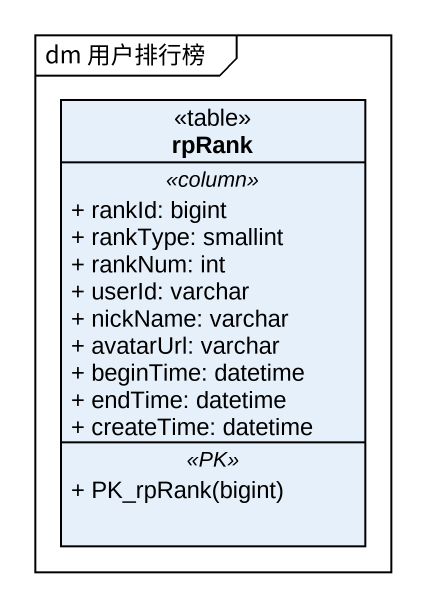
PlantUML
@startuml
mainframe dm 用户排行榜
hide circle
hide empty members
skinparam classAttributeIconSize 0
class rpRank <<table>> {
  .. <<column>> ..
  + rankId: bigint
  + rankType: smallint
  + rankNum: int
  + userId: varchar
  + nickName: varchar
  + avatarUrl: varchar
  + beginTime: datetime
  + endTime: datetime
  + createTime: datetime
  .. <<PK>> ..
  + PK_rpRank(bigint)
}
@enduml
